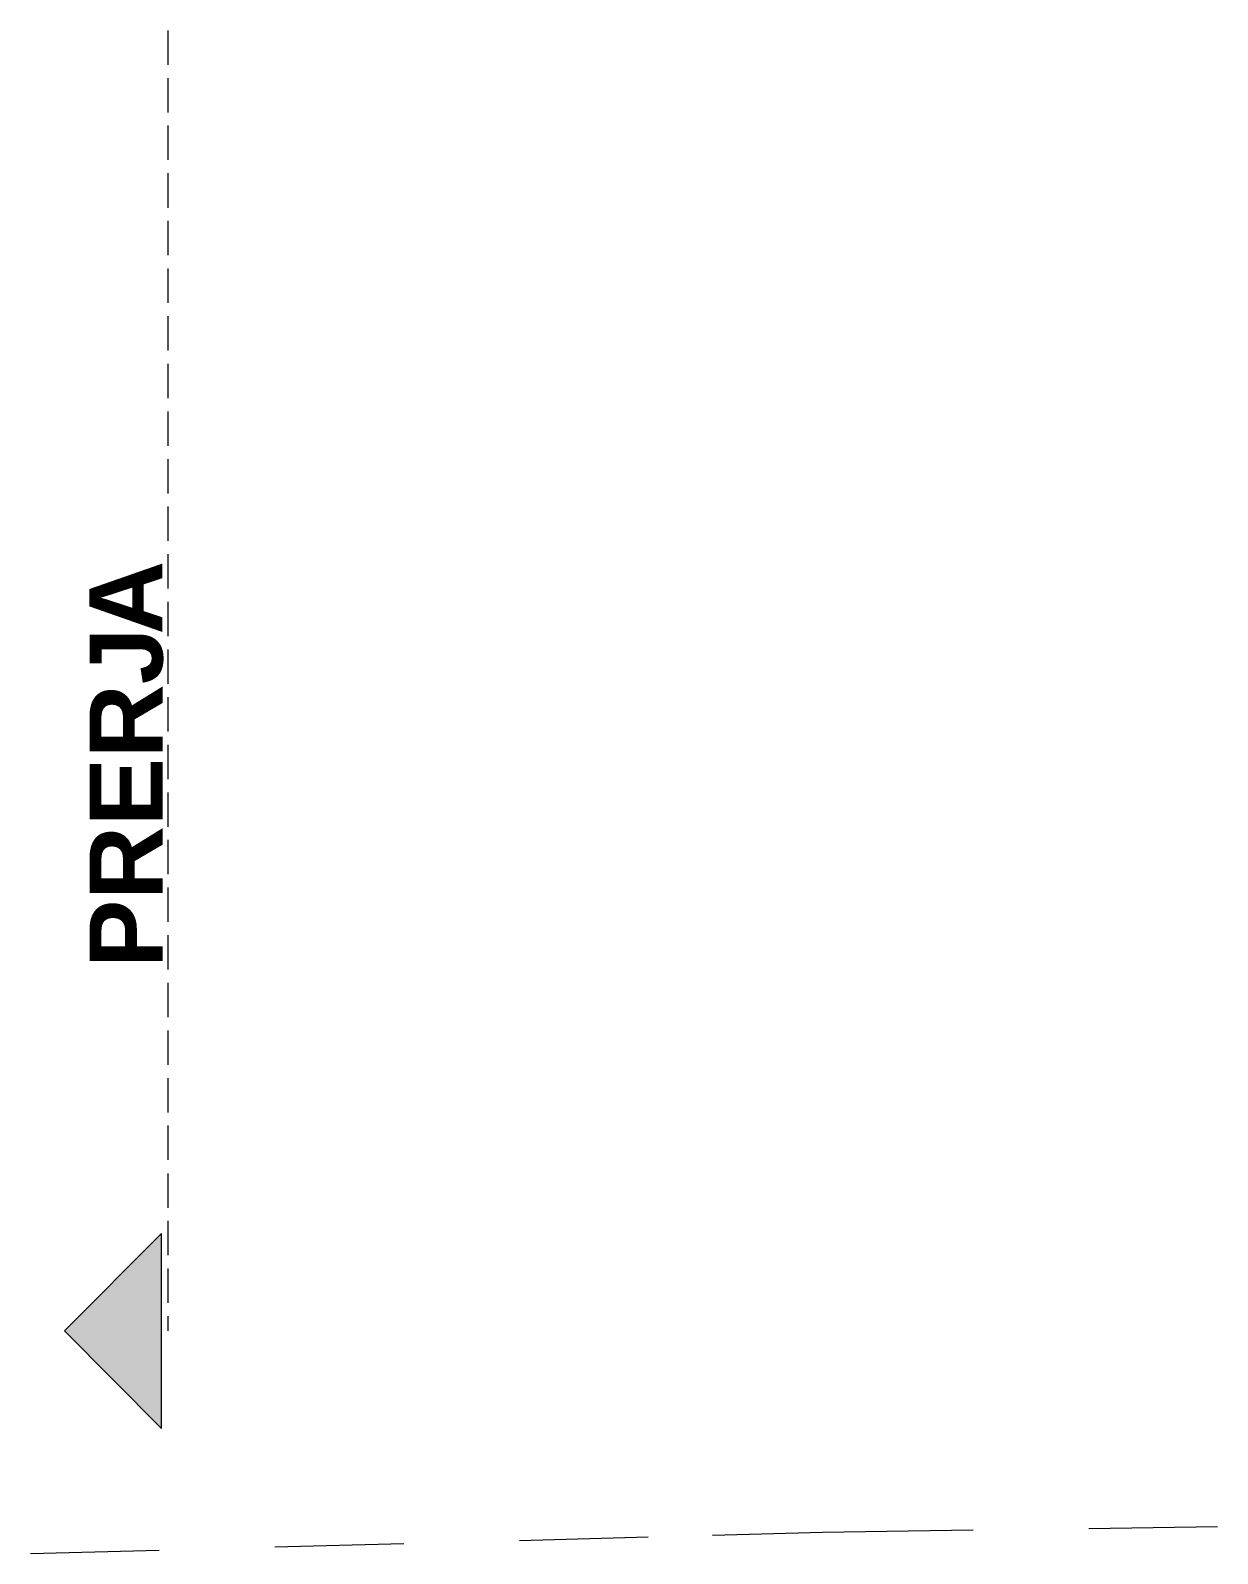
# Model space of a CAD drawing. Header units: millimetres. Extents: x 5493291 to 5652041, y -5155064 to -5098765.
# Drawn here: x 5557876 to 5567633, y -5145747 to -5133233 of the extents above; entities that cross this region are included whole.
import ezdxf

# ---------------------------------------------------------------- set-up
doc = ezdxf.new("R2010")
doc.units = ezdxf.units.MM
doc.header["$MEASUREMENT"] = 0
doc.layers.add('Drawing & Figure', color=7, linetype='Continuous')
for name, color, linetype, lineweight, true_color in [('Drawing & Figure_Pen_No__168', 7, 'Continuous', 13, 0xfe847a), ('Drawing & Figure_Pen_No__61', 7, 'Continuous', 13, 0x6a6a6a), ('Drawing & Figure_Pen_No__62', 7, 'Continuous', 13, 0xaaaaaa)]:
    doc.layers.add(name, color=color, linetype=linetype, lineweight=lineweight, true_color=true_color)
doc.layers.add('Drawing & Figure_Pen_No__20', color=1, linetype='Continuous', lineweight=0)
doc.styles.add('GENERATED_STYLE_4', font='arialbd.ttf')

msp = doc.modelspace()

# ---------------------------------------------------------------- hatches: boundary and pattern name
at = {"layer": 'Drawing & Figure', "linetype": 'Continuous', "lineweight": 0, "true_color": 0xfd8379}
msp.add_hatch(color=11, dxfattribs=at).paths.add_polyline_path([(5558954, -5144718), (5558954, -5143117), (5558155, -5143918)])

# ---------------------------------------------------------------- linework, layer by layer
at = {"layer": 'Drawing & Figure_Pen_No__168', "color": 11, "linetype": 'Continuous', "lineweight": 13, "true_color": 0xfe847a}
for points in [[(5559005, -5133233), (5559005, -5133515)], [(5559005, -5133624), (5559005, -5133906)], [(5559005, -5134015), (5559005, -5134297)], [(5559005, -5134406), (5559005, -5134689)], [(5559005, -5134798), (5559005, -5135080)], [(5559005, -5135189), (5559005, -5135471)], [(5559005, -5135580), (5559005, -5135862)], [(5559005, -5135971), (5559005, -5136254)], [(5559005, -5136363), (5559005, -5136645)], [(5559005, -5136754), (5559005, -5137036)], [(5559005, -5137145), (5559005, -5137427)], [(5559005, -5137536), (5559005, -5137819)], [(5559005, -5137927), (5559005, -5138210)], [(5559005, -5138319), (5559005, -5138601)], [(5559005, -5138710), (5559005, -5138992)], [(5559005, -5139101), (5559005, -5139383)], [(5559005, -5139493), (5559005, -5139775)], [(5559005, -5139884), (5559005, -5140166)], [(5559005, -5140275), (5559005, -5140557)], [(5559005, -5140666), (5559005, -5140949)], [(5559005, -5141057), (5559005, -5141340)], [(5559005, -5141449), (5559005, -5141731)], [(5559005, -5141840), (5559005, -5142122)], [(5559005, -5142231), (5559005, -5142513)], [(5559005, -5142623), (5559005, -5142905)], [(5559005, -5143013), (5559005, -5143296)], [(5559005, -5143405), (5559005, -5143687)], [(5559005, -5143796), (5559005, -5143918)]]:
    msp.add_lwpolyline(points, dxfattribs=at)
at = {"layer": 'Drawing & Figure_Pen_No__20', "color": 1, "linetype": 'Continuous', "lineweight": 0}
for points in [[(5558954, -5143117), (5558155, -5143918)], [(5558954, -5144718), (5558954, -5143117)], [(5558155, -5143918), (5558954, -5144718)]]:
    msp.add_lwpolyline(points, dxfattribs=at)
at = {"layer": 'Drawing & Figure_Pen_No__62', "color": 253, "linetype": 'Continuous', "lineweight": 13, "true_color": 0xaaaaaa}
for points in [[(5563481, -5145596), (5564385, -5145572)], [(5564385, -5145572), (5565623, -5145553)], [(5566574, -5145540), (5567633, -5145524)], [(5559885, -5145692), (5560944, -5145665)], [(5561895, -5145639), (5562953, -5145610)], [(5557876, -5145747), (5558935, -5145718)]]:
    msp.add_lwpolyline(points, dxfattribs=at)

# ---------------------------------------------------------------- texts
at = {"layer": 'Drawing & Figure_Pen_No__61', "color": 251, "linetype": 'Continuous', "lineweight": 13, "true_color": 0x6a6a6a, "char_height": 600.02, "attachment_point": 7, "rotation": 90, "style": 'GENERATED_STYLE_4'}
for s, insert in [('\\A1;{\\pql;\\fArial|b1|i0|c0|p0;\\W1.000000;A}', (5558960, -5138196)), ('\\A1;{\\pql;\\fArial|b1|i0|c0|p0;\\W1.000000;PRERJ}', (5558970, -5140934))]:
    msp.add_mtext(s, dxfattribs=dict(at, insert=insert))

doc.saveas('drawing.dxf')
